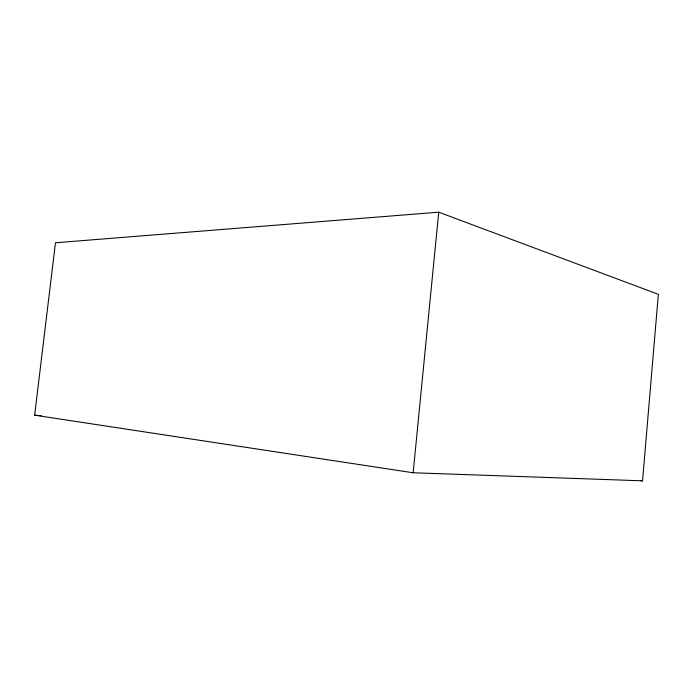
<?xml version="1.0" encoding="UTF-8"?>
<svg xmlns="http://www.w3.org/2000/svg" width="693" height="693" viewBox="0 0 693 693"><rect width="100%" height="100%" fill="white"/><g stroke="black" fill="none" stroke-linecap="round" stroke-linejoin="round"><path stroke-width="1.04" d="M642.55 480.821L658.35 294.326L438.73 212.179L55.457 242.767L34.65 415.185L413.149 472.765L642.55 480.821L640.401 480.535M413.149 472.765L438.73 212.179M34.65 415.185L41.112 415.661"/></g></svg>
